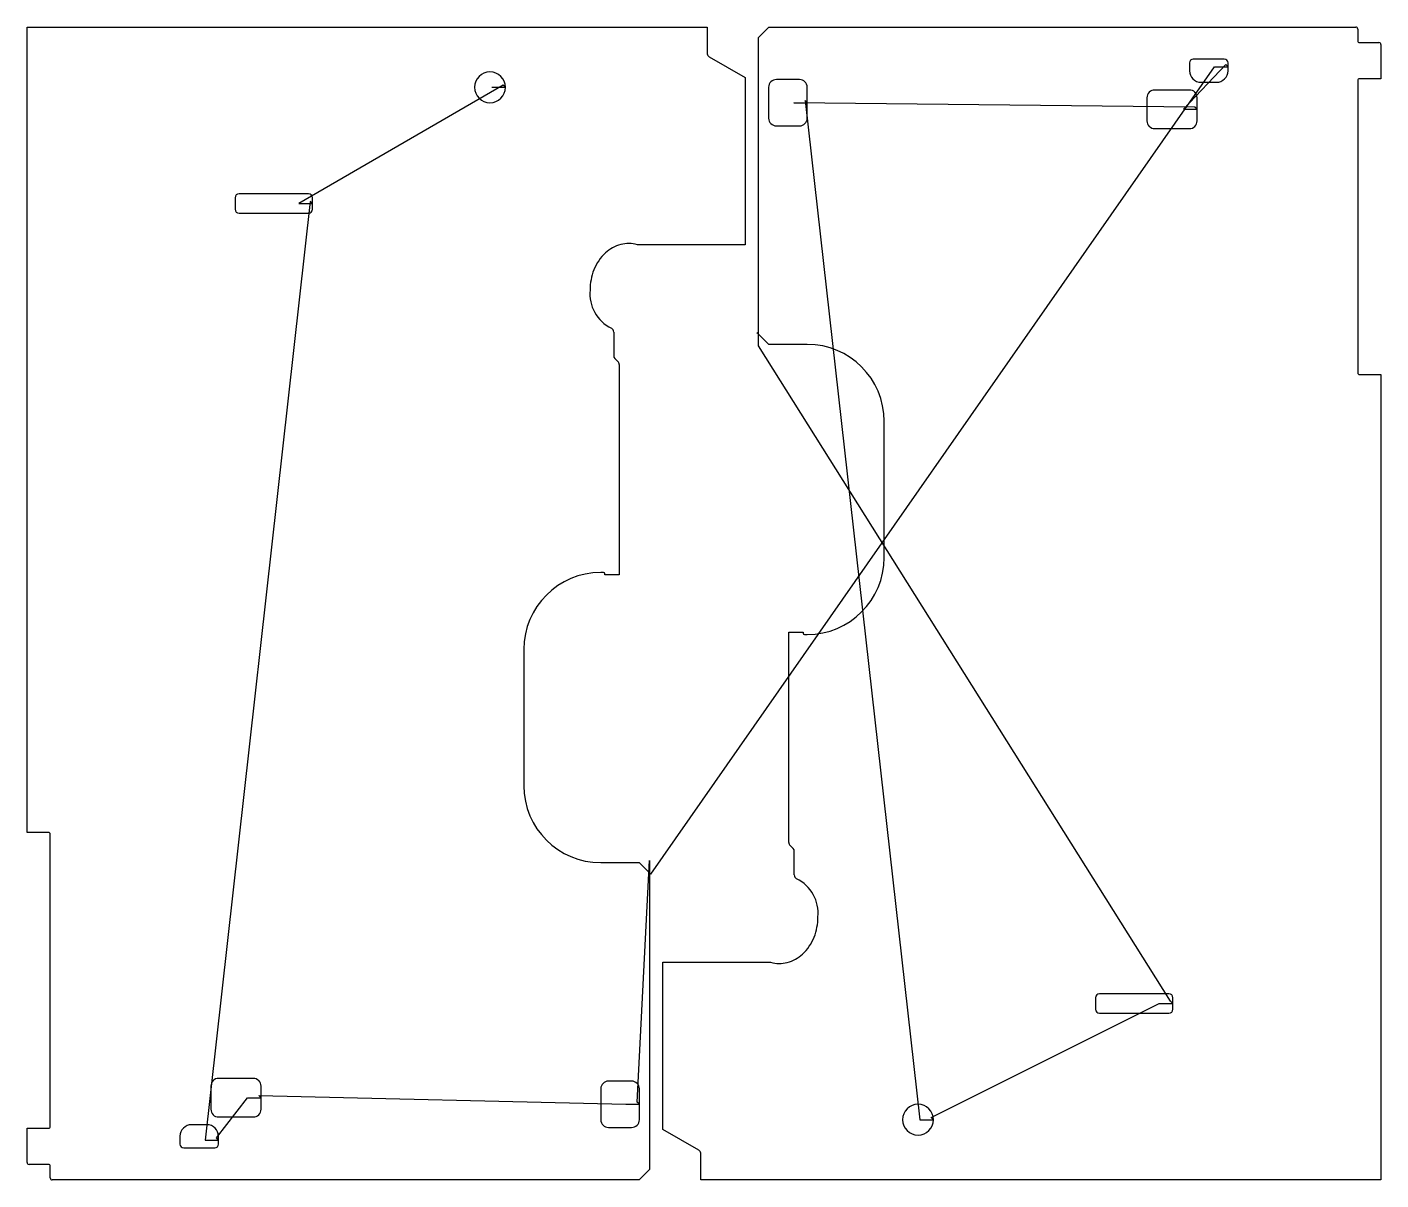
# Model space of a CAD drawing. Header units: metres. Extents: x 3 to 3509, y 3 to 2989.
import ezdxf

# ---------------------------------------------------------------- set-up
doc = ezdxf.new("R2010")
doc.units = ezdxf.units.M

msp = doc.modelspace()

# ---------------------------------------------------------------- linework, layer by layer
at = {"layer": 'TOOL_0'}
for p, q in [((2.6, 902.601), (2.6, 2988.601)), ((2.6, 2988.601), (1764.6, 2988.601)), ((1764.6, 2988.601), (1764.6, 2919.375)), ((1897.389, 2962.015), (1923.975, 2988.601)), ((1923.975, 2988.601), (3444.389, 2988.601)), ((3449.389, 2983.601), (3449.389, 2953.351)), ((1897.389, 2193.187), (1897.389, 2962.015)), ((3454.389, 2948.351), (3504.389, 2948.351)), ((1769.1, 2911.581), (1862.6, 2857.599)), ((3509.389, 2943.351), (3509.389, 2854.851)), ((1618.505, 794.66), (3078.389, 2885.601)), ((3107.732, 2891.258), (2998.389, 2775.601)), ((3013.389, 2895.601), (3013.389, 2875.601)), ((3103.389, 2905.601), (3023.389, 2905.601)), ((3078.389, 2885.601), (3113.389, 2885.601)), ((3113.389, 2885.601), (3107.732, 2891.258)), ((3113.389, 2885.601), (3113.389, 2895.601)), ((3113.389, 2875.601), (3113.389, 2885.601)), ((1862.6, 2857.599), (1862.6, 2424.852)), ((2003.389, 2852.601), (1943.389, 2852.601)), ((3043.389, 2845.601), (3083.389, 2845.601)), ((3449.389, 2849.851), (3449.389, 2093.601)), ((3509.389, 2854.851), (3454.389, 2854.851)), ((1235.943, 2838.258), (706.6, 2531.601)), ((1206.6, 2832.601), (1241.6, 2832.601)), ((1241.6, 2832.601), (1235.943, 2838.258)), ((1923.389, 2832.601), (1923.389, 2752.601)), ((2023.389, 2792.601), (2023.389, 2832.601)), ((2903.389, 2805.601), (2903.389, 2745.601)), ((3013.389, 2825.601), (2923.389, 2825.601)), ((3033.389, 2775.601), (3033.389, 2805.601)), ((3027.732, 2781.258), (1988.389, 2792.601)), ((1988.389, 2792.601), (2023.389, 2792.601)), ((2023.389, 2792.601), (2017.732, 2798.258)), ((2017.732, 2798.258), (2315.389, 158.601)), ((2023.389, 2752.601), (2023.389, 2792.601)), ((2998.389, 2775.601), (3033.389, 2775.601)), ((3033.389, 2775.601), (3027.732, 2781.258)), ((3033.389, 2745.601), (3033.389, 2775.601)), ((1943.389, 2732.601), (2003.389, 2732.601)), ((2923.389, 2725.601), (3013.389, 2725.601)), ((735.943, 2537.258), (463.6, 105.601)), ((541.6, 2546.601), (541.6, 2516.601)), ((731.6, 2556.601), (551.6, 2556.601)), ((706.6, 2531.601), (741.6, 2531.601)), ((741.6, 2531.601), (735.943, 2537.258)), ((741.6, 2531.601), (741.6, 2546.601)), ((741.6, 2516.601), (741.6, 2531.601)), ((551.6, 2506.601), (731.6, 2506.601)), ((1862.6, 2424.852), (1583.353, 2424.852)), ((1522.101, 2198.74), (1522.101, 2136.744)), ((1897.389, 2193.186), (1892.851, 2196.405)), ((1897.389, 2162.805), (1897.389, 2193.187)), ((1923.725, 2166.85), (1897.389, 2193.186)), ((2964.732, 465.258), (1897.389, 2162.805)), ((2023.389, 2166.85), (1923.725, 2166.85)), ((1524.737, 2130.38), (1532.879, 2122.238)), ((1536.101, 2114.46), (1536.101, 1569.852)), ((3454.389, 2088.601), (3509.389, 2088.601)), ((3509.389, 2088.601), (3509.389, 2.601)), ((2222.639, 1614.599), (2222.639, 1967.6)), ((1496.101, 1575.852), (1488.601, 1575.852)), ((1499.351, 1569.852), (1499.351, 1572.602)), ((1536.101, 1569.852), (1499.351, 1569.852)), ((1975.889, 876.742), (1975.889, 1421.35)), ((1975.889, 1421.35), (2012.639, 1421.35)), ((2012.639, 1421.35), (2012.639, 1418.6)), ((2015.889, 1415.35), (2023.389, 1415.35)), ((1289.351, 1376.602), (1289.351, 1023.602)), ((57.6, 902.601), (2.6, 902.601)), ((62.6, 141.351), (62.6, 897.601)), ((1987.253, 860.822), (1979.111, 868.964)), ((1989.889, 792.462), (1989.889, 854.458)), ((1488.601, 824.352), (1588.265, 824.352)), ((1582.943, 204.258), (1614.6, 829.846)), ((1588.265, 824.352), (1614.601, 798.016)), ((1614.6, 829.846), (1614.6, 798.015)), ((1614.6, 798.015), (1614.6, 29.187)), ((1614.601, 798.016), (1618.505, 794.66)), ((1649.389, 133.603), (1649.389, 566.35)), ((1649.389, 566.35), (1928.636, 566.35)), ((2344.732, 164.258), (2935.389, 459.601)), ((2770.389, 474.601), (2770.389, 444.601)), ((2960.389, 484.601), (2780.389, 484.601)), ((2935.389, 459.601), (2970.389, 459.601)), ((2970.389, 459.601), (2964.732, 465.258)), ((2970.389, 459.601), (2970.389, 474.601)), ((2970.389, 444.601), (2970.389, 459.601)), ((2780.389, 434.601), (2960.389, 434.601)), ((478.6, 245.601), (478.6, 185.601)), ((588.6, 265.601), (498.6, 265.601)), ((608.6, 215.601), (608.6, 245.601)), ((1568.6, 258.601), (1508.6, 258.601)), ((492.943, 111.258), (573.6, 215.601)), ((573.6, 215.601), (608.6, 215.601)), ((608.6, 215.601), (602.943, 221.258)), ((602.943, 221.258), (1553.6, 198.601)), ((608.6, 185.601), (608.6, 215.601)), ((1488.6, 238.601), (1488.6, 158.601)), ((1588.6, 198.601), (1588.6, 238.601)), ((1553.6, 198.601), (1588.6, 198.601)), ((1588.6, 198.601), (1582.943, 204.258)), ((1588.6, 158.601), (1588.6, 198.601)), ((468.6, 145.601), (428.6, 145.601)), ((498.6, 165.601), (588.6, 165.601)), ((2315.389, 158.601), (2350.389, 158.601)), ((2350.389, 158.601), (2344.732, 164.258)), ((2.6, 47.851), (2.6, 136.351)), ((2.6, 136.351), (57.6, 136.351)), ((398.6, 115.601), (398.6, 95.601)), ((463.6, 105.601), (498.6, 105.601)), ((498.6, 105.601), (492.943, 111.258)), ((498.6, 105.601), (498.6, 115.601)), ((498.6, 95.601), (498.6, 105.601)), ((1508.6, 138.601), (1568.6, 138.601)), ((1742.889, 79.621), (1649.389, 133.603)), ((408.6, 85.601), (488.6, 85.601)), ((1747.389, 2.601), (1747.389, 71.827)), ((57.6, 42.851), (7.6, 42.851)), ((62.6, 7.601), (62.6, 37.851)), ((1588.014, 2.601), (67.6, 2.601)), ((1614.6, 29.187), (1588.014, 2.601)), ((3509.389, 2.601), (1747.389, 2.601))]:
    msp.add_line(p, q, dxfattribs=at)
for centre, radius, start, end in [((3444.389, 2983.601), 5, 0, 90), ((3454.389, 2953.351), 5, 180, 270), ((3504.389, 2943.351), 5, 0, 90), ((1773.6, 2919.375), 9, 180, 239.999272), ((3023.389, 2895.601), 10, 90, 180), ((3043.389, 2875.601), 30, 180, 270), ((3083.389, 2875.601), 30, 270, 0), ((3103.389, 2895.601), 10, 0, 90), ((1201.6, 2832.601), 40, 0, 180), ((1943.4, 2832.59), 20.011, 90.031495, 179.968505), ((2003.389, 2832.601), 20, 0, 90), ((3454.389, 2849.851), 5, 90, 180), ((1201.6, 2832.601), 40, 180, 0), ((2923.389, 2805.601), 20, 90, 180), ((3013.389, 2805.601), 20, 0, 90), ((1943.4, 2752.612), 20.011, 180.031495, 269.968505), ((2003.389, 2752.601), 20, 270, 0), ((2923.389, 2745.601), 20, 180, 270), ((3013.389, 2745.601), 20, 270, 0), ((551.6, 2546.601), 10, 90, 180), ((731.6, 2546.601), 10, 0, 90), ((551.6, 2516.601), 10, 180, 270), ((731.6, 2516.601), 10, 270, 0), ((1562.275, 2337.807), 90.09, 104.078816, 133.053737), ((1561.22, 2344.439), 83.403, 74.610882, 104.484113), ((1580.966, 2316.616), 118.337, 132.662045, 158.603364), ((1601.368, 2307.89), 140.518, 158.325492, 180.132518), ((1559.948, 2297.929), 99.564, 174.44613, 243.813777), ((1511.074, 2198.723), 11.027, 0.088331, 63.402417), ((2023.389, 1967.6), 199.25, 0, 90), ((1531.101, 2136.744), 9, 180, 225), ((1525.101, 2114.46), 11, 0, 45), ((3454.389, 2093.601), 5, 180, 270), ((2023.389, 1614.6), 199.25, 270, 359.999712), ((1488.601, 1376.602), 199.25, 90, 180), ((1496.101, 1572.602), 3.25, 0, 90), ((2015.889, 1418.6), 3.25, 180, 270), ((1488.601, 1023.602), 199.25, 180, 270), ((57.6, 897.601), 5, 0, 90), ((1986.889, 876.742), 11, 180, 225), ((1980.889, 854.458), 9, 0, 45), ((2000.915, 792.478), 11.026, 180.083143, 243.407063), ((1952.042, 693.273), 99.564, 354.445557, 63.813523), ((1910.621, 683.311), 140.518, 338.325492, 0.132518), ((1931.023, 674.585), 118.337, 312.662045, 338.603364), ((1950.769, 646.763), 83.403, 254.610882, 284.483941), ((1949.714, 653.394), 90.09, 284.078816, 313.053737), ((2780.389, 474.601), 10, 90, 180), ((2960.389, 474.601), 10, 0, 90), ((2780.389, 444.601), 10, 180, 270), ((2960.389, 444.601), 10, 270, 0), ((498.6, 245.601), 20, 90, 180), ((588.6, 245.601), 20, 0, 90), ((1508.6, 238.601), 20, 90, 180), ((1568.589, 238.59), 20.011, 0.031495, 89.968505), ((498.6, 185.601), 20, 180, 270), ((588.6, 185.601), 20, 270, 0), ((2310.389, 158.601), 40, 0, 180), ((57.6, 141.351), 5, 270, 0), ((428.6, 115.601), 30, 90, 180), ((468.6, 115.601), 30, 0, 90), ((1508.6, 158.601), 20, 180, 270), ((1568.589, 158.612), 20.011, 270.031495, 359.968505), ((2310.389, 158.601), 40, 180, 0), ((408.6, 95.601), 10, 180, 270), ((488.6, 95.601), 10, 270, 0), ((1738.389, 71.827), 9, 0, 59.999272), ((7.6, 47.851), 5, 180, 270), ((57.6, 37.851), 5, 0, 90), ((67.6, 7.601), 5, 180, 270)]:
    msp.add_arc(centre, radius, start, end, dxfattribs=at)

doc.saveas('drawing.dxf')
